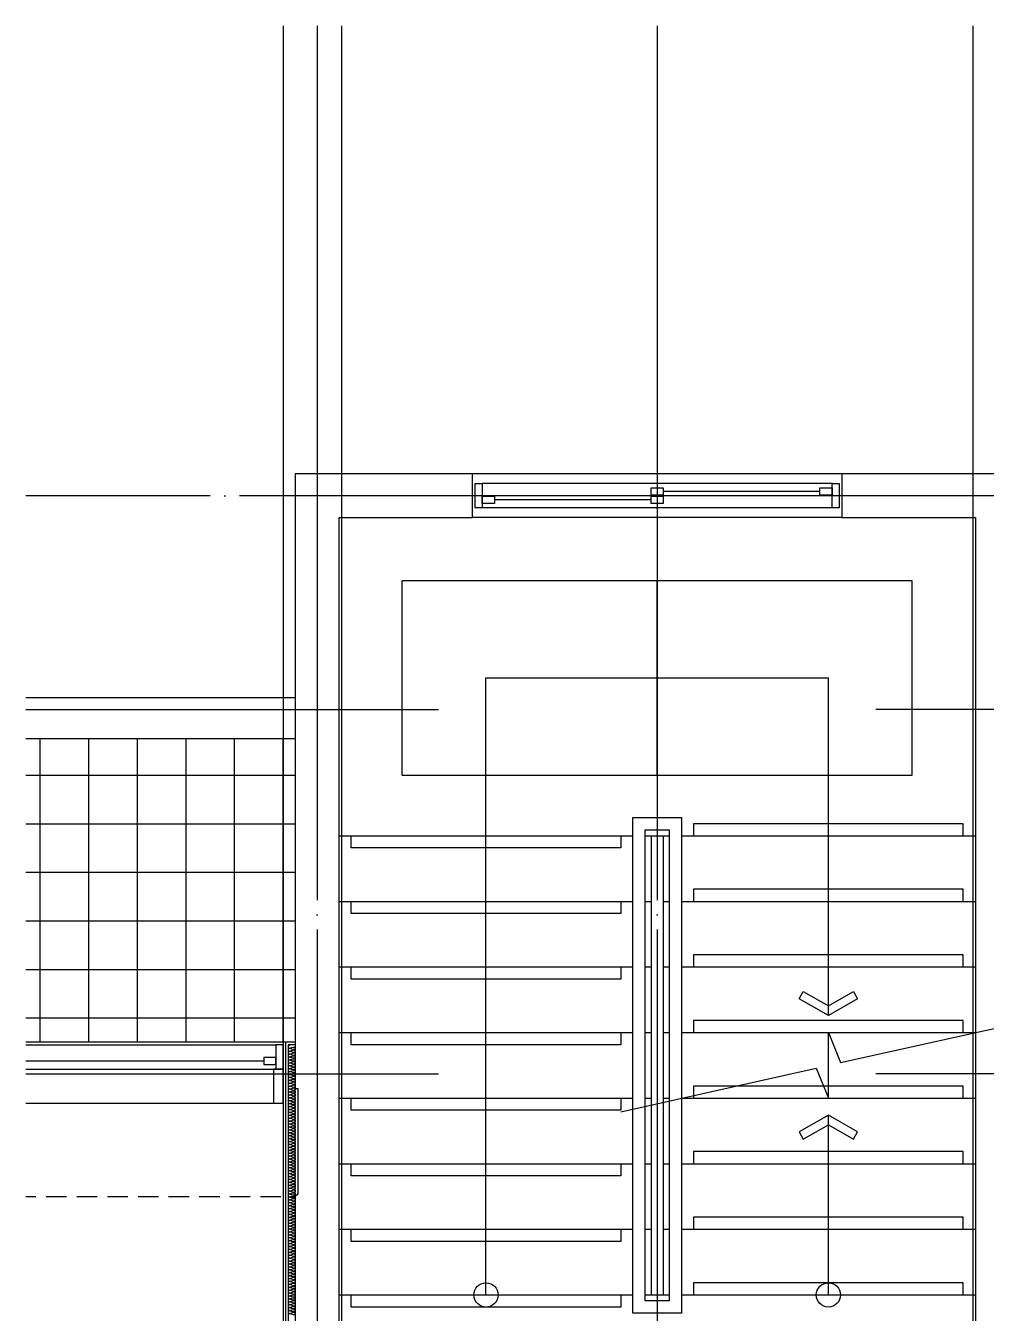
# Model space of a CAD drawing. Extents: x 0 to 40850, y 0 to 28500.
# Drawn here: x 8868 to 12823, y 17031 to 22332 of the extents above; entities that cross this region are included whole.
import ezdxf

# ---------------------------------------------------------------- set-up
doc = ezdxf.new("R2010")
doc.units = 0
doc.header["$LTSCALE"] = 60
doc.header["$MEASUREMENT"] = 0
doc.linetypes.add('CEN', pattern=[62, 60, -1, 0, -1])
doc.linetypes.add('HIDDEN', pattern=[2.1, 0.7, -0.7, 0.7])
for name, color, linetype in [('2', 2, 'CONTINUOUS'), ('4', 4, 'CONTINUOUS'), ('7', 7, 'CONTINUOUS'), ('8', 8, 'CONTINUOUS'), ('9', 9, 'CONTINUOUS'), ('CEN', 1, 'CEN'), ('INSUL', 9, 'CONTINUOUS'), ('WINDOW', 4, 'CONTINUOUS')]:
    doc.layers.add(name, color=color, linetype=linetype)

msp = doc.modelspace()

# ---------------------------------------------------------------- linework, layer by layer
at = {"layer": '2'}
for p, q in [((10763.3, 19647), (12173.3, 19647)), ((10763.3, 17107), (10763.3, 19647)), ((12173.3, 18257), (12173.3, 19647)), ((8868.3, 19567), (9978.3, 19567)), ((8868.3, 19517), (9978.3, 19517)), ((8868.3, 19397), (9978.3, 19397)), ((9978.3, 18147), (9938.3, 18147)), ((9938.3, 18147), (9938.3, 15177)), ((9978.3, 18137), (9948.3, 18137)), ((9948.3, 18137), (9948.3, 15177)), ((9978.3, 17512), (9978.3, 17957)), ((12173.3, 17107), (12173.3, 17847))]:
    msp.add_line(p, q, dxfattribs=at)
for points in [[(12070, 18355.5), (12173.3, 18296.5), (12276.5, 18355.5), (12293.5, 18325.7), (12173.3, 18257), (12053, 18325.7)], [(12070, 17748.5), (12173.3, 17807.5), (12276.5, 17748.5), (12293.5, 17778.3), (12173.3, 17847), (12053, 17778.3)]]:
    msp.add_lwpolyline(points, close=True, dxfattribs=at)
msp.add_lwpolyline([(11318.3, 17861.2), (12123.3, 18040.9), (12173.3, 17917), (12173.3, 18187), (12223.3, 18063.2), (13028.3, 18242.8)], dxfattribs=at)
for centre in [(10763.3, 17107), (12173.3, 17107)]:
    msp.add_circle(centre, 50, dxfattribs=at)
at = {"layer": '4'}
for p, q in [((10158.3, 18997), (11368.3, 18997)), ((11418.3, 18997), (11518.3, 18997)), ((11443.3, 18997), (11443.3, 17107)), ((11493.3, 18997), (11493.3, 17107)), ((11568.3, 18997), (12778.3, 18997)), ((10158.3, 18727), (11368.3, 18727)), ((11418.3, 18727), (11443.3, 18727)), ((11493.3, 18727), (11518.3, 18727)), ((11568.3, 18727), (12778.3, 18727)), ((10158.3, 18457), (11368.3, 18457)), ((11418.3, 18457), (11443.3, 18457)), ((11493.3, 18457), (11518.3, 18457)), ((11568.3, 18457), (12778.3, 18457)), ((10158.3, 18187), (11368.3, 18187)), ((11418.3, 18187), (11443.3, 18187)), ((11493.3, 18187), (11518.3, 18187)), ((11568.3, 18187), (12778.3, 18187)), ((10158.3, 17917), (11368.3, 17917)), ((11418.3, 17917), (11443.3, 17917)), ((11493.3, 17917), (11518.3, 17917)), ((11568.3, 17917), (12778.3, 17917)), ((10158.3, 17647), (11368.3, 17647)), ((11418.3, 17647), (11443.3, 17647)), ((11493.3, 17647), (11518.3, 17647)), ((11568.3, 17647), (12778.3, 17647)), ((10158.3, 17377), (11368.3, 17377)), ((11418.3, 17377), (11443.3, 17377)), ((11493.3, 17377), (11518.3, 17377)), ((11568.3, 17377), (12778.3, 17377)), ((10158.3, 17107), (11368.3, 17107)), ((11418.3, 17107), (11518.3, 17107)), ((11568.3, 17107), (12778.3, 17107))]:
    msp.add_line(p, q, dxfattribs=at)
at = {"layer": '4', "color": 4, "linetype": 'CONTINUOUS'}
msp.add_lwpolyline([(12188.3, 20429), (12188.3, 20399), (12138.3, 20399), (12138.3, 20429)], close=True, dxfattribs=at)
msp.add_lwpolyline([(12188.3, 20447), (12218.3, 20447), (12218.3, 20347), (12188.3, 20347), (12188.3, 20397), (12188.3, 20397), (12188.3, 20447)], dxfattribs=at)
at = {"layer": '4'}
for points in [[(11368.3, 17032), (11368.3, 19072), (11568.3, 19072), (11568.3, 17032)], [(11418.3, 19022), (11518.3, 19022), (11518.3, 17082), (11418.3, 17082)]]:
    msp.add_lwpolyline(points, close=True, dxfattribs=at)
for points in [[(12728.3, 18997), (12728.3, 19047), (11618.3, 19047), (11618.3, 18997)], [(11318.3, 18997), (11318.3, 18947), (10208.3, 18947), (10208.3, 18997)], [(12728.3, 18727), (12728.3, 18777), (11618.3, 18777), (11618.3, 18727)], [(11318.3, 18727), (11318.3, 18677), (10208.3, 18677), (10208.3, 18727)], [(12728.3, 18457), (12728.3, 18507), (11618.3, 18507), (11618.3, 18457)], [(11318.3, 18457), (11318.3, 18407), (10208.3, 18407), (10208.3, 18457)], [(12728.3, 18187), (12728.3, 18237), (11618.3, 18237), (11618.3, 18187)], [(11318.3, 18187), (11318.3, 18137), (10208.3, 18137), (10208.3, 18187)], [(11318.3, 17917), (11318.3, 17867), (10208.3, 17867), (10208.3, 17917)], [(12728.3, 17917), (12728.3, 17967), (11618.3, 17967), (11618.3, 17917)], [(12728.3, 17647), (12728.3, 17697), (11618.3, 17697), (11618.3, 17647)], [(11318.3, 17647), (11318.3, 17597), (10208.3, 17597), (10208.3, 17647)], [(12728.3, 17377), (12728.3, 17427), (11618.3, 17427), (11618.3, 17377)], [(11318.3, 17377), (11318.3, 17327), (10208.3, 17327), (10208.3, 17377)], [(12728.3, 17107), (12728.3, 17157), (11618.3, 17157), (11618.3, 17107)], [(11318.3, 17107), (11318.3, 17057), (10208.3, 17057), (10208.3, 17107)]]:
    msp.add_lwpolyline(points, dxfattribs=at)
at = {"layer": '7'}
msp.add_lwpolyline([(8868.3, 14997), (9978.3, 14997), (9978.3, 14597), (10158.3, 14597), (10158.3, 20307), (10708.3, 20307), (10708.3, 20487), (9978.3, 20487), (9978.3, 17957), (9988.3, 17957), (9988.3, 17522), (9978.3, 17512), (9978.3, 15177), (8868.3, 15177)], dxfattribs=at)
msp.add_lwpolyline([(12948.3, 17522), (12948.3, 17957), (12958.3, 17957), (12958.3, 20487), (12228.3, 20487), (12228.3, 20307), (12778.3, 20307), (12778.3, 14607), (12958.3, 14607), (12958.3, 14997), (14498.3, 14997), (14498.3, 15177), (12958.3, 15177), (12958.3, 17512)], close=True, dxfattribs=at)
at = {"layer": '8'}
for p, q in [((9928.3, 22332), (9928.3, 6042)), ((10168.3, 22332), (10168.3, 6042)), ((12768.3, 22332), (12768.3, 6042))]:
    msp.add_line(p, q, dxfattribs=at)
at = {"layer": '9'}
for p, q in [((12228.3, 20487), (10708.3, 20487)), ((12228.3, 20307), (10708.3, 20307)), ((10418.3, 19247), (10418.3, 20047)), ((12518.3, 20047), (10418.3, 20047)), ((11468.3, 19247), (11468.3, 20047)), ((12518.3, 19247), (12518.3, 20047)), ((8928.3, 18147), (8928.3, 19397)), ((9128.3, 18147), (9128.3, 19397)), ((9328.3, 18147), (9328.3, 19397)), ((9528.3, 18147), (9528.3, 19397)), ((9728.3, 18147), (9728.3, 19397)), ((9928.3, 18147), (9928.3, 19397)), ((8868.3, 19247), (9978.3, 19247)), ((10418.3, 19247), (12518.3, 19247)), ((8868.3, 19047), (9978.3, 19047)), ((8868.3, 18847), (9978.3, 18847)), ((8868.3, 18647), (9978.3, 18647)), ((8868.3, 18447), (9978.3, 18447)), ((8868.3, 18247), (9978.3, 18247)), ((9938.3, 18147), (8868.3, 18147))]:
    msp.add_line(p, q, dxfattribs=at)
at = {"layer": '9', "linetype": 'HIDDEN'}
msp.add_line((8868.3, 17512), (9978.3, 17512), dxfattribs=at)
at = {"layer": 'CEN'}
for p, q in [((10068.3, 22332), (10068.3, 6042)), ((11468.3, 22332), (11468.3, 6042)), ((24508.3, 20397), (8868.3, 20397)), ((8868.3, 19517), (10568.3, 19517)), ((15808.3, 19517), (12368.3, 19517)), ((8868.3, 18017), (10568.3, 18017)), ((24508.3, 18017), (12368.3, 18017))]:
    msp.add_line(p, q, dxfattribs=at)
at = {"layer": 'INSUL'}
for points in [[(9955.8, 18133.5), (9952.5, 18133.5), (9949.5, 18131.7), (9948.3, 18128.4), (9949.5, 18125.1), (9952.5, 18123), (9955.8, 18123), (9963.3, 18125.3), (9970.8, 18127.5), (9974.1, 18127.5), (9977.1, 18125.7), (9978.3, 18122.4), (9977.1, 18119.1), (9974.1, 18117), (9970.8, 18117), (9963.3, 18119.3), (9955.8, 18121.5)], [(9955.8, 18121.5), (9952.5, 18121.5), (9949.5, 18119.7), (9948.3, 18116.4), (9949.5, 18113.1), (9952.5, 18111), (9955.8, 18111), (9963.3, 18113.3), (9970.8, 18115.5), (9974.1, 18115.5), (9977.1, 18113.7), (9978.3, 18110.4), (9977.1, 18107.1), (9974.1, 18105), (9970.8, 18105), (9963.3, 18107.3), (9955.8, 18109.5)], [(9955.8, 18109.5), (9952.5, 18109.5), (9949.5, 18107.7), (9948.3, 18104.4), (9949.5, 18101.1), (9952.5, 18099), (9955.8, 18099), (9963.3, 18101.3), (9970.8, 18103.5), (9974.1, 18103.5), (9977.1, 18101.7), (9978.3, 18098.4), (9977.1, 18095.1), (9974.1, 18093), (9970.8, 18093), (9963.3, 18095.3), (9955.8, 18097.5)], [(9955.8, 18097.5), (9952.5, 18097.5), (9949.5, 18095.7), (9948.3, 18092.4), (9949.5, 18089.1), (9952.5, 18087), (9955.8, 18087), (9963.3, 18089.3), (9970.8, 18091.5), (9974.1, 18091.5), (9977.1, 18089.7), (9978.3, 18086.4), (9977.1, 18083.1), (9974.1, 18081), (9970.8, 18081), (9963.3, 18083.3), (9955.8, 18085.5)], [(9955.8, 18085.5), (9952.5, 18085.5), (9949.5, 18083.7), (9948.3, 18080.4), (9949.5, 18077.1), (9952.5, 18075), (9955.8, 18075), (9963.3, 18077.3), (9970.8, 18079.5), (9974.1, 18079.5), (9977.1, 18077.7), (9978.3, 18074.4), (9977.1, 18071.1), (9974.1, 18069), (9970.8, 18069), (9963.3, 18071.3), (9955.8, 18073.5)], [(9955.8, 18073.5), (9952.5, 18073.5), (9949.5, 18071.7), (9948.3, 18068.4), (9949.5, 18065.1), (9952.5, 18063), (9955.8, 18063), (9963.3, 18065.3), (9970.8, 18067.5), (9974.1, 18067.5), (9977.1, 18065.7), (9978.3, 18062.4), (9977.1, 18059.1), (9974.1, 18057), (9970.8, 18057), (9963.3, 18059.3), (9955.8, 18061.5)], [(9955.8, 18061.5), (9952.5, 18061.5), (9949.5, 18059.7), (9948.3, 18056.4), (9949.5, 18053.1), (9952.5, 18051), (9955.8, 18051), (9963.3, 18053.3), (9970.8, 18055.5), (9974.1, 18055.5), (9977.1, 18053.7), (9978.3, 18050.4), (9977.1, 18047.1), (9974.1, 18045), (9970.8, 18045), (9963.3, 18047.3), (9955.8, 18049.5)], [(9955.8, 18049.5), (9952.5, 18049.5), (9949.5, 18047.7), (9948.3, 18044.4), (9949.5, 18041.1), (9952.5, 18039), (9955.8, 18039), (9963.3, 18041.3), (9970.8, 18043.5), (9974.1, 18043.5), (9977.1, 18041.7), (9978.3, 18038.4), (9977.1, 18035.1), (9974.1, 18033), (9970.8, 18033), (9963.3, 18035.3), (9955.8, 18037.5)], [(9955.8, 18037.5), (9952.5, 18037.5), (9949.5, 18035.7), (9948.3, 18032.4), (9949.5, 18029.1), (9952.5, 18027), (9955.8, 18027), (9963.3, 18029.3), (9970.8, 18031.5), (9974.1, 18031.5), (9977.1, 18029.7), (9978.3, 18026.4), (9977.1, 18023.1), (9974.1, 18021), (9970.8, 18021), (9963.3, 18023.3), (9955.8, 18025.5)], [(9955.8, 18025.5), (9952.5, 18025.5), (9949.5, 18023.7), (9948.3, 18020.4), (9949.5, 18017.1), (9952.5, 18015), (9955.8, 18015), (9963.3, 18017.3), (9970.8, 18019.5), (9974.1, 18019.5), (9977.1, 18017.7), (9978.3, 18014.4), (9977.1, 18011.1), (9974.1, 18009), (9970.8, 18009), (9963.3, 18011.3), (9955.8, 18013.5)], [(9955.8, 18013.5), (9952.5, 18013.5), (9949.5, 18011.7), (9948.3, 18008.4), (9949.5, 18005.1), (9952.5, 18003), (9955.8, 18003), (9963.3, 18005.3), (9970.8, 18007.5), (9974.1, 18007.5), (9977.1, 18005.7), (9978.3, 18002.4), (9977.1, 17999.1), (9974.1, 17997), (9970.8, 17997), (9963.3, 17999.3), (9955.8, 18001.5)], [(9955.8, 18001.5), (9952.5, 18001.5), (9949.5, 17999.7), (9948.3, 17996.4), (9949.5, 17993.1), (9952.5, 17991), (9955.8, 17991), (9963.3, 17993.3), (9970.8, 17995.5), (9974.1, 17995.5), (9977.1, 17993.7), (9978.3, 17990.4), (9977.1, 17987.1), (9974.1, 17985), (9970.8, 17985), (9963.3, 17987.3), (9955.8, 17989.5)], [(9955.8, 17989.5), (9952.5, 17989.5), (9949.5, 17987.7), (9948.3, 17984.4), (9949.5, 17981.1), (9952.5, 17979), (9955.8, 17979), (9963.3, 17981.3), (9970.8, 17983.5), (9974.1, 17983.5), (9977.1, 17981.7), (9978.3, 17978.4), (9977.1, 17975.1), (9974.1, 17973), (9970.8, 17973), (9963.3, 17975.3), (9955.8, 17977.5)], [(9955.8, 17977.5), (9952.5, 17977.5), (9949.5, 17975.7), (9948.3, 17972.4), (9949.5, 17969.1), (9952.5, 17967), (9955.8, 17967), (9963.3, 17969.3), (9970.8, 17971.5), (9974.1, 17971.5), (9977.1, 17969.7), (9978.3, 17966.4), (9977.1, 17963.1), (9974.1, 17961), (9970.8, 17961), (9963.3, 17963.3), (9955.8, 17965.5)], [(9955.8, 17965.5), (9952.5, 17965.5), (9949.5, 17963.7), (9948.3, 17960.4), (9949.5, 17957.1), (9952.5, 17955), (9955.8, 17955), (9963.3, 17957.3), (9970.8, 17959.5), (9974.1, 17959.5), (9977.1, 17957.7), (9978.3, 17954.4), (9977.1, 17951.1), (9974.1, 17949), (9970.8, 17949), (9963.3, 17951.3), (9955.8, 17953.5)], [(9955.8, 17953.5), (9952.5, 17953.5), (9949.5, 17951.7), (9948.3, 17948.4), (9949.5, 17945.1), (9952.5, 17943), (9955.8, 17943), (9963.3, 17945.3), (9970.8, 17947.5), (9974.1, 17947.5), (9977.1, 17945.7), (9978.3, 17942.4), (9977.1, 17939.1), (9974.1, 17937), (9970.8, 17937), (9963.3, 17939.3), (9955.8, 17941.5)], [(9955.8, 17941.5), (9952.5, 17941.5), (9949.5, 17939.7), (9948.3, 17936.4), (9949.5, 17933.1), (9952.5, 17931), (9955.8, 17931), (9963.3, 17933.3), (9970.8, 17935.5), (9974.1, 17935.5), (9977.1, 17933.7), (9978.3, 17930.4), (9977.1, 17927.1), (9974.1, 17925), (9970.8, 17925), (9963.3, 17927.3), (9955.8, 17929.5)], [(9955.8, 17929.5), (9952.5, 17929.5), (9949.5, 17927.7), (9948.3, 17924.4), (9949.5, 17921.1), (9952.5, 17919), (9955.8, 17919), (9963.3, 17921.3), (9970.8, 17923.5), (9974.1, 17923.5), (9977.1, 17921.7), (9978.3, 17918.4), (9977.1, 17915.1), (9974.1, 17913), (9970.8, 17913), (9963.3, 17915.3), (9955.8, 17917.5)], [(9955.8, 17917.5), (9952.5, 17917.5), (9949.5, 17915.7), (9948.3, 17912.4), (9949.5, 17909.1), (9952.5, 17907), (9955.8, 17907), (9963.3, 17909.3), (9970.8, 17911.5), (9974.1, 17911.5), (9977.1, 17909.7), (9978.3, 17906.4), (9977.1, 17903.1), (9974.1, 17901), (9970.8, 17901), (9963.3, 17903.3), (9955.8, 17905.5)], [(9955.8, 17905.5), (9952.5, 17905.5), (9949.5, 17903.7), (9948.3, 17900.4), (9949.5, 17897.1), (9952.5, 17895), (9955.8, 17895), (9963.3, 17897.3), (9970.8, 17899.5), (9974.1, 17899.5), (9977.1, 17897.7), (9978.3, 17894.4), (9977.1, 17891.1), (9974.1, 17889), (9970.8, 17889), (9963.3, 17891.3), (9955.8, 17893.5)], [(9955.8, 17893.5), (9952.5, 17893.5), (9949.5, 17891.7), (9948.3, 17888.4), (9949.5, 17885.1), (9952.5, 17883), (9955.8, 17883), (9963.3, 17885.3), (9970.8, 17887.5), (9974.1, 17887.5), (9977.1, 17885.7), (9978.3, 17882.4), (9977.1, 17879.1), (9974.1, 17877), (9970.8, 17877), (9963.3, 17879.3), (9955.8, 17881.5)], [(9955.8, 17881.5), (9952.5, 17881.5), (9949.5, 17879.7), (9948.3, 17876.4), (9949.5, 17873.1), (9952.5, 17871), (9955.8, 17871), (9963.3, 17873.3), (9970.8, 17875.5), (9974.1, 17875.5), (9977.1, 17873.7), (9978.3, 17870.4), (9977.1, 17867.1), (9974.1, 17865), (9970.8, 17865), (9963.3, 17867.3), (9955.8, 17869.5)], [(9955.8, 17869.5), (9952.5, 17869.5), (9949.5, 17867.7), (9948.3, 17864.4), (9949.5, 17861.1), (9952.5, 17859), (9955.8, 17859), (9963.3, 17861.3), (9970.8, 17863.5), (9974.1, 17863.5), (9977.1, 17861.7), (9978.3, 17858.4), (9977.1, 17855.1), (9974.1, 17853), (9970.8, 17853), (9963.3, 17855.3), (9955.8, 17857.5)], [(9955.8, 17857.5), (9952.5, 17857.5), (9949.5, 17855.7), (9948.3, 17852.4), (9949.5, 17849.1), (9952.5, 17847), (9955.8, 17847), (9963.3, 17849.3), (9970.8, 17851.5), (9974.1, 17851.5), (9977.1, 17849.7), (9978.3, 17846.4), (9977.1, 17843.1), (9974.1, 17841), (9970.8, 17841), (9963.3, 17843.3), (9955.8, 17845.5)], [(9955.8, 17845.5), (9952.5, 17845.5), (9949.5, 17843.7), (9948.3, 17840.4), (9949.5, 17837.1), (9952.5, 17835), (9955.8, 17835), (9963.3, 17837.3), (9970.8, 17839.5), (9974.1, 17839.5), (9977.1, 17837.7), (9978.3, 17834.4), (9977.1, 17831.1), (9974.1, 17829), (9970.8, 17829), (9963.3, 17831.3), (9955.8, 17833.5)], [(9955.8, 17833.5), (9952.5, 17833.5), (9949.5, 17831.7), (9948.3, 17828.4), (9949.5, 17825.1), (9952.5, 17823), (9955.8, 17823), (9963.3, 17825.3), (9970.8, 17827.5), (9974.1, 17827.5), (9977.1, 17825.7), (9978.3, 17822.4), (9977.1, 17819.1), (9974.1, 17817), (9970.8, 17817), (9963.3, 17819.3), (9955.8, 17821.5)], [(9955.8, 17821.5), (9952.5, 17821.5), (9949.5, 17819.7), (9948.3, 17816.4), (9949.5, 17813.1), (9952.5, 17811), (9955.8, 17811), (9963.3, 17813.3), (9970.8, 17815.5), (9974.1, 17815.5), (9977.1, 17813.7), (9978.3, 17810.4), (9977.1, 17807.1), (9974.1, 17805), (9970.8, 17805), (9963.3, 17807.3), (9955.8, 17809.5)], [(9955.8, 17809.5), (9952.5, 17809.5), (9949.5, 17807.7), (9948.3, 17804.4), (9949.5, 17801.1), (9952.5, 17799), (9955.8, 17799), (9963.3, 17801.3), (9970.8, 17803.5), (9974.1, 17803.5), (9977.1, 17801.7), (9978.3, 17798.4), (9977.1, 17795.1), (9974.1, 17793), (9970.8, 17793), (9963.3, 17795.3), (9955.8, 17797.5)], [(9955.8, 17797.5), (9952.5, 17797.5), (9949.5, 17795.7), (9948.3, 17792.4), (9949.5, 17789.1), (9952.5, 17787), (9955.8, 17787), (9963.3, 17789.3), (9970.8, 17791.5), (9974.1, 17791.5), (9977.1, 17789.7), (9978.3, 17786.4), (9977.1, 17783.1), (9974.1, 17781), (9970.8, 17781), (9963.3, 17783.3), (9955.8, 17785.5)], [(9955.8, 17785.5), (9952.5, 17785.5), (9949.5, 17783.7), (9948.3, 17780.4), (9949.5, 17777.1), (9952.5, 17775), (9955.8, 17775), (9963.3, 17777.3), (9970.8, 17779.5), (9974.1, 17779.5), (9977.1, 17777.7), (9978.3, 17774.4), (9977.1, 17771.1), (9974.1, 17769), (9970.8, 17769), (9963.3, 17771.3), (9955.8, 17773.5)], [(9955.8, 17773.5), (9952.5, 17773.5), (9949.5, 17771.7), (9948.3, 17768.4), (9949.5, 17765.1), (9952.5, 17763), (9955.8, 17763), (9963.3, 17765.3), (9970.8, 17767.5), (9974.1, 17767.5), (9977.1, 17765.7), (9978.3, 17762.4), (9977.1, 17759.1), (9974.1, 17757), (9970.8, 17757), (9963.3, 17759.3), (9955.8, 17761.5)], [(9955.8, 17761.5), (9952.5, 17761.5), (9949.5, 17759.7), (9948.3, 17756.4), (9949.5, 17753.1), (9952.5, 17751), (9955.8, 17751), (9963.3, 17753.3), (9970.8, 17755.5), (9974.1, 17755.5), (9977.1, 17753.7), (9978.3, 17750.4), (9977.1, 17747.1), (9974.1, 17745), (9970.8, 17745), (9963.3, 17747.3), (9955.8, 17749.5)], [(9955.8, 17749.5), (9952.5, 17749.5), (9949.5, 17747.7), (9948.3, 17744.4), (9949.5, 17741.1), (9952.5, 17739), (9955.8, 17739), (9963.3, 17741.3), (9970.8, 17743.5), (9974.1, 17743.5), (9977.1, 17741.7), (9978.3, 17738.4), (9977.1, 17735.1), (9974.1, 17733), (9970.8, 17733), (9963.3, 17735.3), (9955.8, 17737.5)], [(9955.8, 17737.5), (9952.5, 17737.5), (9949.5, 17735.7), (9948.3, 17732.4), (9949.5, 17729.1), (9952.5, 17727), (9955.8, 17727), (9963.3, 17729.3), (9970.8, 17731.5), (9974.1, 17731.5), (9977.1, 17729.7), (9978.3, 17726.4), (9977.1, 17723.1), (9974.1, 17721), (9970.8, 17721), (9963.3, 17723.3), (9955.8, 17725.5)], [(9955.8, 17725.5), (9952.5, 17725.5), (9949.5, 17723.7), (9948.3, 17720.4), (9949.5, 17717.1), (9952.5, 17715), (9955.8, 17715), (9963.3, 17717.3), (9970.8, 17719.5), (9974.1, 17719.5), (9977.1, 17717.7), (9978.3, 17714.4), (9977.1, 17711.1), (9974.1, 17709), (9970.8, 17709), (9963.3, 17711.3), (9955.8, 17713.5)], [(9955.8, 17713.5), (9952.5, 17713.5), (9949.5, 17711.7), (9948.3, 17708.4), (9949.5, 17705.1), (9952.5, 17703), (9955.8, 17703), (9963.3, 17705.3), (9970.8, 17707.5), (9974.1, 17707.5), (9977.1, 17705.7), (9978.3, 17702.4), (9977.1, 17699.1), (9974.1, 17697), (9970.8, 17697), (9963.3, 17699.3), (9955.8, 17701.5)], [(9955.8, 17701.5), (9952.5, 17701.5), (9949.5, 17699.7), (9948.3, 17696.4), (9949.5, 17693.1), (9952.5, 17691), (9955.8, 17691), (9963.3, 17693.3), (9970.8, 17695.5), (9974.1, 17695.5), (9977.1, 17693.7), (9978.3, 17690.4), (9977.1, 17687.1), (9974.1, 17685), (9970.8, 17685), (9963.3, 17687.3), (9955.8, 17689.5)], [(9955.8, 17689.5), (9952.5, 17689.5), (9949.5, 17687.7), (9948.3, 17684.4), (9949.5, 17681.1), (9952.5, 17679), (9955.8, 17679), (9963.3, 17681.3), (9970.8, 17683.5), (9974.1, 17683.5), (9977.1, 17681.7), (9978.3, 17678.4), (9977.1, 17675.1), (9974.1, 17673), (9970.8, 17673), (9963.3, 17675.3), (9955.8, 17677.5)], [(9955.8, 17677.5), (9952.5, 17677.5), (9949.5, 17675.7), (9948.3, 17672.4), (9949.5, 17669.1), (9952.5, 17667), (9955.8, 17667), (9963.3, 17669.3), (9970.8, 17671.5), (9974.1, 17671.5), (9977.1, 17669.7), (9978.3, 17666.4), (9977.1, 17663.1), (9974.1, 17661), (9970.8, 17661), (9963.3, 17663.3), (9955.8, 17665.5)], [(9955.8, 17665.5), (9952.5, 17665.5), (9949.5, 17663.7), (9948.3, 17660.4), (9949.5, 17657.1), (9952.5, 17655), (9955.8, 17655), (9963.3, 17657.3), (9970.8, 17659.5), (9974.1, 17659.5), (9977.1, 17657.7), (9978.3, 17654.4), (9977.1, 17651.1), (9974.1, 17649), (9970.8, 17649), (9963.3, 17651.3), (9955.8, 17653.5)], [(9955.8, 17653.5), (9952.5, 17653.5), (9949.5, 17651.7), (9948.3, 17648.4), (9949.5, 17645.1), (9952.5, 17643), (9955.8, 17643), (9963.3, 17645.3), (9970.8, 17647.5), (9974.1, 17647.5), (9977.1, 17645.7), (9978.3, 17642.4), (9977.1, 17639.1), (9974.1, 17637), (9970.8, 17637), (9963.3, 17639.3), (9955.8, 17641.5)], [(9955.8, 17641.5), (9952.5, 17641.5), (9949.5, 17639.7), (9948.3, 17636.4), (9949.5, 17633.1), (9952.5, 17631), (9955.8, 17631), (9963.3, 17633.3), (9970.8, 17635.5), (9974.1, 17635.5), (9977.1, 17633.7), (9978.3, 17630.4), (9977.1, 17627.1), (9974.1, 17625), (9970.8, 17625), (9963.3, 17627.3), (9955.8, 17629.5)], [(9955.8, 17629.5), (9952.5, 17629.5), (9949.5, 17627.7), (9948.3, 17624.4), (9949.5, 17621.1), (9952.5, 17619), (9955.8, 17619), (9963.3, 17621.3), (9970.8, 17623.5), (9974.1, 17623.5), (9977.1, 17621.7), (9978.3, 17618.4), (9977.1, 17615.1), (9974.1, 17613), (9970.8, 17613), (9963.3, 17615.3), (9955.8, 17617.5)], [(9955.8, 17617.5), (9952.5, 17617.5), (9949.5, 17615.7), (9948.3, 17612.4), (9949.5, 17609.1), (9952.5, 17607), (9955.8, 17607), (9963.3, 17609.3), (9970.8, 17611.5), (9974.1, 17611.5), (9977.1, 17609.7), (9978.3, 17606.4), (9977.1, 17603.1), (9974.1, 17601), (9970.8, 17601), (9963.3, 17603.3), (9955.8, 17605.5)], [(9955.8, 17605.5), (9952.5, 17605.5), (9949.5, 17603.7), (9948.3, 17600.4), (9949.5, 17597.1), (9952.5, 17595), (9955.8, 17595), (9963.3, 17597.3), (9970.8, 17599.5), (9974.1, 17599.5), (9977.1, 17597.7), (9978.3, 17594.4), (9977.1, 17591.1), (9974.1, 17589), (9970.8, 17589), (9963.3, 17591.3), (9955.8, 17593.5)], [(9955.8, 17593.5), (9952.5, 17593.5), (9949.5, 17591.7), (9948.3, 17588.4), (9949.5, 17585.1), (9952.5, 17583), (9955.8, 17583), (9963.3, 17585.3), (9970.8, 17587.5), (9974.1, 17587.5), (9977.1, 17585.7), (9978.3, 17582.4), (9977.1, 17579.1), (9974.1, 17577), (9970.8, 17577), (9963.3, 17579.3), (9955.8, 17581.5)], [(9955.8, 17581.5), (9952.5, 17581.5), (9949.5, 17579.7), (9948.3, 17576.4), (9949.5, 17573.1), (9952.5, 17571), (9955.8, 17571), (9963.3, 17573.3), (9970.8, 17575.5), (9974.1, 17575.5), (9977.1, 17573.7), (9978.3, 17570.4), (9977.1, 17567.1), (9974.1, 17565), (9970.8, 17565), (9963.3, 17567.3), (9955.8, 17569.5)], [(9955.8, 17569.5), (9952.5, 17569.5), (9949.5, 17567.7), (9948.3, 17564.4), (9949.5, 17561.1), (9952.5, 17559), (9955.8, 17559), (9963.3, 17561.3), (9970.8, 17563.5), (9974.1, 17563.5), (9977.1, 17561.7), (9978.3, 17558.4), (9977.1, 17555.1), (9974.1, 17553), (9970.8, 17553), (9963.3, 17555.3), (9955.8, 17557.5)], [(9955.8, 17557.5), (9952.5, 17557.5), (9949.5, 17555.7), (9948.3, 17552.4), (9949.5, 17549.1), (9952.5, 17547), (9955.8, 17547), (9963.3, 17549.3), (9970.8, 17551.5), (9974.1, 17551.5), (9977.1, 17549.7), (9978.3, 17546.4), (9977.1, 17543.1), (9974.1, 17541), (9970.8, 17541), (9963.3, 17543.3), (9955.8, 17545.5)], [(9955.8, 17545.5), (9952.5, 17545.5), (9949.5, 17543.7), (9948.3, 17540.4), (9949.5, 17537.1), (9952.5, 17535), (9955.8, 17535), (9963.3, 17537.3), (9970.8, 17539.5), (9974.1, 17539.5), (9977.1, 17537.7), (9978.3, 17534.4), (9977.1, 17531.1), (9974.1, 17529), (9970.8, 17529), (9963.3, 17531.3), (9955.8, 17533.5)], [(9955.8, 17533.5), (9952.5, 17533.5), (9949.5, 17531.7), (9948.3, 17528.4), (9949.5, 17525.1), (9952.5, 17523), (9955.8, 17523), (9963.3, 17525.3), (9970.8, 17527.5), (9974.1, 17527.5), (9977.1, 17525.7), (9978.3, 17522.4), (9977.1, 17519.1), (9974.1, 17517), (9970.8, 17517), (9963.3, 17519.3), (9955.8, 17521.5)], [(9955.8, 17521.5), (9952.5, 17521.5), (9949.5, 17519.7), (9948.3, 17516.4), (9949.5, 17513.1), (9952.5, 17511), (9955.8, 17511), (9963.3, 17513.3), (9970.8, 17515.5), (9974.1, 17515.5), (9977.1, 17513.7), (9978.3, 17510.4), (9977.1, 17507.1), (9974.1, 17505), (9970.8, 17505), (9963.3, 17507.3), (9955.8, 17509.5)], [(9955.8, 17509.5), (9952.5, 17509.5), (9949.5, 17507.7), (9948.3, 17504.4), (9949.5, 17501.1), (9952.5, 17499), (9955.8, 17499), (9963.3, 17501.3), (9970.8, 17503.5), (9974.1, 17503.5), (9977.1, 17501.7), (9978.3, 17498.4), (9977.1, 17495.1), (9974.1, 17493), (9970.8, 17493), (9963.3, 17495.3), (9955.8, 17497.5)], [(9955.8, 17497.5), (9952.5, 17497.5), (9949.5, 17495.7), (9948.3, 17492.4), (9949.5, 17489.1), (9952.5, 17487), (9955.8, 17487), (9963.3, 17489.3), (9970.8, 17491.5), (9974.1, 17491.5), (9977.1, 17489.7), (9978.3, 17486.4), (9977.1, 17483.1), (9974.1, 17481), (9970.8, 17481), (9963.3, 17483.3), (9955.8, 17485.5)], [(9955.8, 17485.5), (9952.5, 17485.5), (9949.5, 17483.7), (9948.3, 17480.4), (9949.5, 17477.1), (9952.5, 17475), (9955.8, 17475), (9963.3, 17477.3), (9970.8, 17479.5), (9974.1, 17479.5), (9977.1, 17477.7), (9978.3, 17474.4), (9977.1, 17471.1), (9974.1, 17469), (9970.8, 17469), (9963.3, 17471.3), (9955.8, 17473.5)], [(9955.8, 17473.5), (9952.5, 17473.5), (9949.5, 17471.7), (9948.3, 17468.4), (9949.5, 17465.1), (9952.5, 17463), (9955.8, 17463), (9963.3, 17465.3), (9970.8, 17467.5), (9974.1, 17467.5), (9977.1, 17465.7), (9978.3, 17462.4), (9977.1, 17459.1), (9974.1, 17457), (9970.8, 17457), (9963.3, 17459.3), (9955.8, 17461.5)], [(9955.8, 17461.5), (9952.5, 17461.5), (9949.5, 17459.7), (9948.3, 17456.4), (9949.5, 17453.1), (9952.5, 17451), (9955.8, 17451), (9963.3, 17453.3), (9970.8, 17455.5), (9974.1, 17455.5), (9977.1, 17453.7), (9978.3, 17450.4), (9977.1, 17447.1), (9974.1, 17445), (9970.8, 17445), (9963.3, 17447.3), (9955.8, 17449.5)], [(9955.8, 17449.5), (9952.5, 17449.5), (9949.5, 17447.7), (9948.3, 17444.4), (9949.5, 17441.1), (9952.5, 17439), (9955.8, 17439), (9963.3, 17441.3), (9970.8, 17443.5), (9974.1, 17443.5), (9977.1, 17441.7), (9978.3, 17438.4), (9977.1, 17435.1), (9974.1, 17433), (9970.8, 17433), (9963.3, 17435.3), (9955.8, 17437.5)], [(9955.8, 17437.5), (9952.5, 17437.5), (9949.5, 17435.7), (9948.3, 17432.4), (9949.5, 17429.1), (9952.5, 17427), (9955.8, 17427), (9963.3, 17429.3), (9970.8, 17431.5), (9974.1, 17431.5), (9977.1, 17429.7), (9978.3, 17426.4), (9977.1, 17423.1), (9974.1, 17421), (9970.8, 17421), (9963.3, 17423.3), (9955.8, 17425.5)], [(9955.8, 17425.5), (9952.5, 17425.5), (9949.5, 17423.7), (9948.3, 17420.4), (9949.5, 17417.1), (9952.5, 17415), (9955.8, 17415), (9963.3, 17417.3), (9970.8, 17419.5), (9974.1, 17419.5), (9977.1, 17417.7), (9978.3, 17414.4), (9977.1, 17411.1), (9974.1, 17409), (9970.8, 17409), (9963.3, 17411.3), (9955.8, 17413.5)], [(9955.8, 17413.5), (9952.5, 17413.5), (9949.5, 17411.7), (9948.3, 17408.4), (9949.5, 17405.1), (9952.5, 17403), (9955.8, 17403), (9963.3, 17405.3), (9970.8, 17407.5), (9974.1, 17407.5), (9977.1, 17405.7), (9978.3, 17402.4), (9977.1, 17399.1), (9974.1, 17397), (9970.8, 17397), (9963.3, 17399.3), (9955.8, 17401.5)], [(9955.8, 17401.5), (9952.5, 17401.5), (9949.5, 17399.7), (9948.3, 17396.4), (9949.5, 17393.1), (9952.5, 17391), (9955.8, 17391), (9963.3, 17393.3), (9970.8, 17395.5), (9974.1, 17395.5), (9977.1, 17393.7), (9978.3, 17390.4), (9977.1, 17387.1), (9974.1, 17385), (9970.8, 17385), (9963.3, 17387.3), (9955.8, 17389.5)], [(9955.8, 17389.5), (9952.5, 17389.5), (9949.5, 17387.7), (9948.3, 17384.4), (9949.5, 17381.1), (9952.5, 17379), (9955.8, 17379), (9963.3, 17381.3), (9970.8, 17383.5), (9974.1, 17383.5), (9977.1, 17381.7), (9978.3, 17378.4), (9977.1, 17375.1), (9974.1, 17373), (9970.8, 17373), (9963.3, 17375.3), (9955.8, 17377.5)], [(9955.8, 17377.5), (9952.5, 17377.5), (9949.5, 17375.7), (9948.3, 17372.4), (9949.5, 17369.1), (9952.5, 17367), (9955.8, 17367), (9963.3, 17369.3), (9970.8, 17371.5), (9974.1, 17371.5), (9977.1, 17369.7), (9978.3, 17366.4), (9977.1, 17363.1), (9974.1, 17361), (9970.8, 17361), (9963.3, 17363.3), (9955.8, 17365.5)], [(9955.8, 17365.5), (9952.5, 17365.5), (9949.5, 17363.7), (9948.3, 17360.4), (9949.5, 17357.1), (9952.5, 17355), (9955.8, 17355), (9963.3, 17357.3), (9970.8, 17359.5), (9974.1, 17359.5), (9977.1, 17357.7), (9978.3, 17354.4), (9977.1, 17351.1), (9974.1, 17349), (9970.8, 17349), (9963.3, 17351.3), (9955.8, 17353.5)], [(9955.8, 17353.5), (9952.5, 17353.5), (9949.5, 17351.7), (9948.3, 17348.4), (9949.5, 17345.1), (9952.5, 17343), (9955.8, 17343), (9963.3, 17345.3), (9970.8, 17347.5), (9974.1, 17347.5), (9977.1, 17345.7), (9978.3, 17342.4), (9977.1, 17339.1), (9974.1, 17337), (9970.8, 17337), (9963.3, 17339.3), (9955.8, 17341.5)], [(9955.8, 17341.5), (9952.5, 17341.5), (9949.5, 17339.7), (9948.3, 17336.4), (9949.5, 17333.1), (9952.5, 17331), (9955.8, 17331), (9963.3, 17333.3), (9970.8, 17335.5), (9974.1, 17335.5), (9977.1, 17333.7), (9978.3, 17330.4), (9977.1, 17327.1), (9974.1, 17325), (9970.8, 17325), (9963.3, 17327.3), (9955.8, 17329.5)], [(9955.8, 17329.5), (9952.5, 17329.5), (9949.5, 17327.7), (9948.3, 17324.4), (9949.5, 17321.1), (9952.5, 17319), (9955.8, 17319), (9963.3, 17321.3), (9970.8, 17323.5), (9974.1, 17323.5), (9977.1, 17321.7), (9978.3, 17318.4), (9977.1, 17315.1), (9974.1, 17313), (9970.8, 17313), (9963.3, 17315.3), (9955.8, 17317.5)], [(9955.8, 17317.5), (9952.5, 17317.5), (9949.5, 17315.7), (9948.3, 17312.4), (9949.5, 17309.1), (9952.5, 17307), (9955.8, 17307), (9963.3, 17309.3), (9970.8, 17311.5), (9974.1, 17311.5), (9977.1, 17309.7), (9978.3, 17306.4), (9977.1, 17303.1), (9974.1, 17301), (9970.8, 17301), (9963.3, 17303.3), (9955.8, 17305.5)], [(9955.8, 17305.5), (9952.5, 17305.5), (9949.5, 17303.7), (9948.3, 17300.4), (9949.5, 17297.1), (9952.5, 17295), (9955.8, 17295), (9963.3, 17297.3), (9970.8, 17299.5), (9974.1, 17299.5), (9977.1, 17297.7), (9978.3, 17294.4), (9977.1, 17291.1), (9974.1, 17289), (9970.8, 17289), (9963.3, 17291.3), (9955.8, 17293.5)], [(9955.8, 17293.5), (9952.5, 17293.5), (9949.5, 17291.7), (9948.3, 17288.4), (9949.5, 17285.1), (9952.5, 17283), (9955.8, 17283), (9963.3, 17285.3), (9970.8, 17287.5), (9974.1, 17287.5), (9977.1, 17285.7), (9978.3, 17282.4), (9977.1, 17279.1), (9974.1, 17277), (9970.8, 17277), (9963.3, 17279.3), (9955.8, 17281.5)], [(9955.8, 17281.5), (9952.5, 17281.5), (9949.5, 17279.7), (9948.3, 17276.4), (9949.5, 17273.1), (9952.5, 17271), (9955.8, 17271), (9963.3, 17273.3), (9970.8, 17275.5), (9974.1, 17275.5), (9977.1, 17273.7), (9978.3, 17270.4), (9977.1, 17267.1), (9974.1, 17265), (9970.8, 17265), (9963.3, 17267.3), (9955.8, 17269.5)], [(9955.8, 17269.5), (9952.5, 17269.5), (9949.5, 17267.7), (9948.3, 17264.4), (9949.5, 17261.1), (9952.5, 17259), (9955.8, 17259), (9963.3, 17261.3), (9970.8, 17263.5), (9974.1, 17263.5), (9977.1, 17261.7), (9978.3, 17258.4), (9977.1, 17255.1), (9974.1, 17253), (9970.8, 17253), (9963.3, 17255.3), (9955.8, 17257.5)], [(9955.8, 17257.5), (9952.5, 17257.5), (9949.5, 17255.7), (9948.3, 17252.4), (9949.5, 17249.1), (9952.5, 17247), (9955.8, 17247), (9963.3, 17249.3), (9970.8, 17251.5), (9974.1, 17251.5), (9977.1, 17249.7), (9978.3, 17246.4), (9977.1, 17243.1), (9974.1, 17241), (9970.8, 17241), (9963.3, 17243.3), (9955.8, 17245.5)], [(9955.8, 17245.5), (9952.5, 17245.5), (9949.5, 17243.7), (9948.3, 17240.4), (9949.5, 17237.1), (9952.5, 17235), (9955.8, 17235), (9963.3, 17237.3), (9970.8, 17239.5), (9974.1, 17239.5), (9977.1, 17237.7), (9978.3, 17234.4), (9977.1, 17231.1), (9974.1, 17229), (9970.8, 17229), (9963.3, 17231.3), (9955.8, 17233.5)], [(9955.8, 17233.5), (9952.5, 17233.5), (9949.5, 17231.7), (9948.3, 17228.4), (9949.5, 17225.1), (9952.5, 17223), (9955.8, 17223), (9963.3, 17225.3), (9970.8, 17227.5), (9974.1, 17227.5), (9977.1, 17225.7), (9978.3, 17222.4), (9977.1, 17219.1), (9974.1, 17217), (9970.8, 17217), (9963.3, 17219.3), (9955.8, 17221.5)], [(9955.8, 17221.5), (9952.5, 17221.5), (9949.5, 17219.7), (9948.3, 17216.4), (9949.5, 17213.1), (9952.5, 17211), (9955.8, 17211), (9963.3, 17213.3), (9970.8, 17215.5), (9974.1, 17215.5), (9977.1, 17213.7), (9978.3, 17210.4), (9977.1, 17207.1), (9974.1, 17205), (9970.8, 17205), (9963.3, 17207.3), (9955.8, 17209.5)], [(9955.8, 17209.5), (9952.5, 17209.5), (9949.5, 17207.7), (9948.3, 17204.4), (9949.5, 17201.1), (9952.5, 17199), (9955.8, 17199), (9963.3, 17201.3), (9970.8, 17203.5), (9974.1, 17203.5), (9977.1, 17201.7), (9978.3, 17198.4), (9977.1, 17195.1), (9974.1, 17193), (9970.8, 17193), (9963.3, 17195.3), (9955.8, 17197.5)], [(9955.8, 17197.5), (9952.5, 17197.5), (9949.5, 17195.7), (9948.3, 17192.4), (9949.5, 17189.1), (9952.5, 17187), (9955.8, 17187), (9963.3, 17189.3), (9970.8, 17191.5), (9974.1, 17191.5), (9977.1, 17189.7), (9978.3, 17186.4), (9977.1, 17183.1), (9974.1, 17181), (9970.8, 17181), (9963.3, 17183.3), (9955.8, 17185.5)], [(9955.8, 17185.5), (9952.5, 17185.5), (9949.5, 17183.7), (9948.3, 17180.4), (9949.5, 17177.1), (9952.5, 17175), (9955.8, 17175), (9963.3, 17177.3), (9970.8, 17179.5), (9974.1, 17179.5), (9977.1, 17177.7), (9978.3, 17174.4), (9977.1, 17171.1), (9974.1, 17169), (9970.8, 17169), (9963.3, 17171.3), (9955.8, 17173.5)], [(9955.8, 17173.5), (9952.5, 17173.5), (9949.5, 17171.7), (9948.3, 17168.4), (9949.5, 17165.1), (9952.5, 17163), (9955.8, 17163), (9963.3, 17165.3), (9970.8, 17167.5), (9974.1, 17167.5), (9977.1, 17165.7), (9978.3, 17162.4), (9977.1, 17159.1), (9974.1, 17157), (9970.8, 17157), (9963.3, 17159.3), (9955.8, 17161.5)], [(9955.8, 17161.5), (9952.5, 17161.5), (9949.5, 17159.7), (9948.3, 17156.4), (9949.5, 17153.1), (9952.5, 17151), (9955.8, 17151), (9963.3, 17153.3), (9970.8, 17155.5), (9974.1, 17155.5), (9977.1, 17153.7), (9978.3, 17150.4), (9977.1, 17147.1), (9974.1, 17145), (9970.8, 17145), (9963.3, 17147.3), (9955.8, 17149.5)], [(9955.8, 17149.5), (9952.5, 17149.5), (9949.5, 17147.7), (9948.3, 17144.4), (9949.5, 17141.1), (9952.5, 17139), (9955.8, 17139), (9963.3, 17141.3), (9970.8, 17143.5), (9974.1, 17143.5), (9977.1, 17141.7), (9978.3, 17138.4), (9977.1, 17135.1), (9974.1, 17133), (9970.8, 17133), (9963.3, 17135.3), (9955.8, 17137.5)], [(9955.8, 17137.5), (9952.5, 17137.5), (9949.5, 17135.7), (9948.3, 17132.4), (9949.5, 17129.1), (9952.5, 17127), (9955.8, 17127), (9963.3, 17129.3), (9970.8, 17131.5), (9974.1, 17131.5), (9977.1, 17129.7), (9978.3, 17126.4), (9977.1, 17123.1), (9974.1, 17121), (9970.8, 17121), (9963.3, 17123.3), (9955.8, 17125.5)], [(9955.8, 17125.5), (9952.5, 17125.5), (9949.5, 17123.7), (9948.3, 17120.4), (9949.5, 17117.1), (9952.5, 17115), (9955.8, 17115), (9963.3, 17117.3), (9970.8, 17119.5), (9974.1, 17119.5), (9977.1, 17117.7), (9978.3, 17114.4), (9977.1, 17111.1), (9974.1, 17109), (9970.8, 17109), (9963.3, 17111.3), (9955.8, 17113.5)], [(9955.8, 17113.5), (9952.5, 17113.5), (9949.5, 17111.7), (9948.3, 17108.4), (9949.5, 17105.1), (9952.5, 17103), (9955.8, 17103), (9963.3, 17105.3), (9970.8, 17107.5), (9974.1, 17107.5), (9977.1, 17105.7), (9978.3, 17102.4), (9977.1, 17099.1), (9974.1, 17097), (9970.8, 17097), (9963.3, 17099.3), (9955.8, 17101.5)], [(9955.8, 17101.5), (9952.5, 17101.5), (9949.5, 17099.7), (9948.3, 17096.4), (9949.5, 17093.1), (9952.5, 17091), (9955.8, 17091), (9963.3, 17093.3), (9970.8, 17095.5), (9974.1, 17095.5), (9977.1, 17093.7), (9978.3, 17090.4), (9977.1, 17087.1), (9974.1, 17085), (9970.8, 17085), (9963.3, 17087.3), (9955.8, 17089.5)], [(9955.8, 17089.5), (9952.5, 17089.5), (9949.5, 17087.7), (9948.3, 17084.4), (9949.5, 17081.1), (9952.5, 17079), (9955.8, 17079), (9963.3, 17081.3), (9970.8, 17083.5), (9974.1, 17083.5), (9977.1, 17081.7), (9978.3, 17078.4), (9977.1, 17075.1), (9974.1, 17073), (9970.8, 17073), (9963.3, 17075.3), (9955.8, 17077.5)], [(9955.8, 17077.5), (9952.5, 17077.5), (9949.5, 17075.7), (9948.3, 17072.4), (9949.5, 17069.1), (9952.5, 17067), (9955.8, 17067), (9963.3, 17069.3), (9970.8, 17071.5), (9974.1, 17071.5), (9977.1, 17069.7), (9978.3, 17066.4), (9977.1, 17063.1), (9974.1, 17061), (9970.8, 17061), (9963.3, 17063.3), (9955.8, 17065.5)], [(9955.8, 17065.5), (9952.5, 17065.5), (9949.5, 17063.7), (9948.3, 17060.4), (9949.5, 17057.1), (9952.5, 17055), (9955.8, 17055), (9963.3, 17057.3), (9970.8, 17059.5), (9974.1, 17059.5), (9977.1, 17057.7), (9978.3, 17054.4), (9977.1, 17051.1), (9974.1, 17049), (9970.8, 17049), (9963.3, 17051.3), (9955.8, 17053.5)], [(9955.8, 17053.5), (9952.5, 17053.5), (9949.5, 17051.7), (9948.3, 17048.4), (9949.5, 17045.1), (9952.5, 17043), (9955.8, 17043), (9963.3, 17045.3), (9970.8, 17047.5), (9974.1, 17047.5), (9977.1, 17045.7), (9978.3, 17042.4), (9977.1, 17039.1), (9974.1, 17037), (9970.8, 17037), (9963.3, 17039.3), (9955.8, 17041.5)], [(9955.8, 17041.5), (9952.5, 17041.5), (9949.5, 17039.7), (9948.3, 17036.4), (9949.5, 17033.1), (9952.5, 17031), (9955.8, 17031), (9963.3, 17033.3), (9970.8, 17035.5), (9974.1, 17035.5), (9977.1, 17033.7), (9978.3, 17030.4), (9977.1, 17027.1), (9974.1, 17025), (9970.8, 17025), (9963.3, 17027.3), (9955.8, 17029.5)]]:
    msp.add_lwpolyline(points, dxfattribs=at)
at = {"layer": 'WINDOW', "color": 9, "linetype": 'CONTINUOUS'}
for p, q in [((12188.3, 20447), (10748.3, 20447)), ((12188.3, 20347), (10748.3, 20347)), ((8868.3, 18137), (9898.3, 18137)), ((8868.3, 18037), (9888.3, 18037)), ((8868.3, 17897), (9888.3, 17897))]:
    msp.add_line(p, q, dxfattribs=at)
at = {"layer": 'WINDOW', "color": 4, "linetype": 'CONTINUOUS'}
for p, q in [((12138.3, 20414), (11493.3, 20414)), ((11443.3, 20380), (10798.3, 20380)), ((8868.3, 18070), (9848.3, 18070))]:
    msp.add_line(p, q, dxfattribs=at)
for points in [[(10748.3, 20347), (10718.3, 20347), (10718.3, 20447), (10748.3, 20447), (10748.3, 20397), (10748.3, 20397), (10748.3, 20347)], [(9888.3, 18037), (9928.3, 18037), (9928.3, 18137), (9898.3, 18137), (9898.3, 18087), (9898.3, 18087), (9898.3, 18037)]]:
    msp.add_lwpolyline(points, dxfattribs=at)
for points in [[(11493.3, 20429), (11493.3, 20399), (11443.3, 20399), (11443.3, 20429)], [(10798.3, 20395), (10798.3, 20365), (10748.3, 20365), (10748.3, 20395)], [(11493.3, 20395), (11493.3, 20365), (11443.3, 20365), (11443.3, 20395)], [(9848.3, 18085), (9848.3, 18055), (9898.3, 18055), (9898.3, 18085)], [(9888.3, 17897), (9928.3, 17897), (9928.3, 18037), (9888.3, 18037), (9888.3, 17988), (9888.3, 17988), (9888.3, 17948), (9888.3, 17948)]]:
    msp.add_lwpolyline(points, close=True, dxfattribs=at)

doc.saveas('drawing.dxf')
